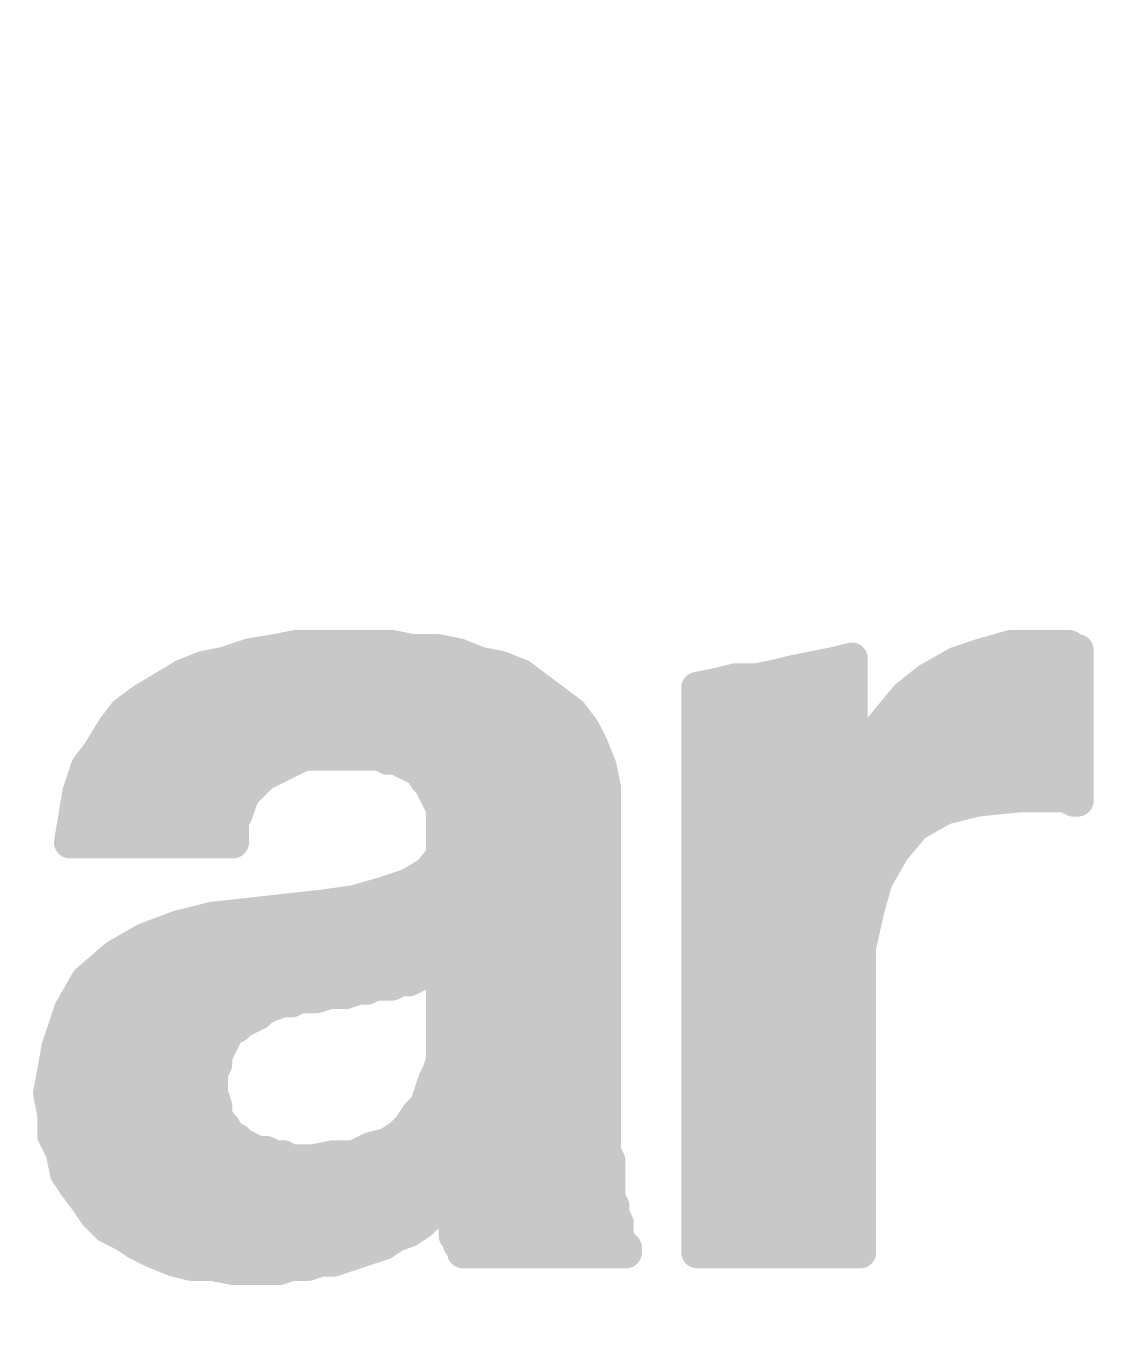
# Model space of a CAD drawing. Extents: x -32 to 75, y -41 to 41.
# Drawn here: x 27.144 to 29.708, y 6.858 to 9.968 of the extents above; entities that cross this region are included whole.
import ezdxf

# ---------------------------------------------------------------- set-up
doc = ezdxf.new("R2010")
doc.units = 0
for name, color, linetype in [('21', 41, 'CONTINUOUS'), ('22', 40, 'CONTINUOUS'), ('51', 53, 'CONTINUOUS')]:
    doc.layers.add(name, color=color, linetype=linetype)

msp = doc.modelspace()

# ---------------------------------------------------------------- linework, layer by layer
at = {"layer": '21'}
for points, const_width in [([(17.78, 6.9843, 1), (17.78, 31.1157, 1), (17.78, 6.9843)], 0.2032), ([(27.789, 8.5051, 1), (27.789, 8.467)], 0.0381), ([(27.7927, 8.4673, 1), (27.7853, 8.5047)], 0.0381), ([(28.0227, 8.5047, 1), (28.0153, 8.4673)], 0.0381), ([(28.019, 8.467, 1), (28.019, 8.5051)], 0.0381), ([(29.499, 8.5051, 1), (29.499, 8.467)], 0.0381), ([(29.5042, 8.4677, 1), (29.4938, 8.5043)], 0.0381), ([(29.6525, 8.4995, 1), (29.6255, 8.4725)], 0.0381), ([(29.639, 8.467, 1), (29.639, 8.5051)], 0.0381), ([(27.6556, 8.4772, 1), (27.6556, 8.4391)], 0.0381), ([(27.6759, 8.4848, 1), (27.6821, 8.4472)], 0.0381), ([(27.685, 8.4479, 1), (27.673, 8.4841)], 0.0381), ([(27.7353, 8.4947, 1), (27.7427, 8.4573)], 0.0381), ([(27.7421, 8.4572, 1), (27.7359, 8.4948)], 0.0381), ([(28.069, 8.4951, 1), (28.069, 8.457)], 0.0381), ([(28.0653, 8.4573, 1), (28.0727, 8.4947)], 0.0381), ([(28.1327, 8.4947, 1), (28.1253, 8.4573)], 0.0381), ([(28.129, 8.457, 1), (28.129, 8.4951)], 0.0381), ([(28.1861, 8.4837, 1), (28.1719, 8.4483)], 0.0381), ([(28.1753, 8.4473, 1), (28.1827, 8.4847)], 0.0381), ([(28.1985, 8.4391, 1), (28.1985, 8.4772)], 0.0381), ([(29.138, 8.456, 1), (29.0999, 8.456)], 0.0381), ([(29.1236, 8.4375, 1), (29.1144, 8.4745)], 0.0381), ([(29.4056, 8.4772, 1), (29.4056, 8.4391)], 0.0381), ([(29.4238, 8.4843, 1), (29.4342, 8.4477)], 0.0381), ([(29.435, 8.4479, 1), (29.423, 8.4841)], 0.0381), ([(29.649, 8.4951, 1), (29.649, 8.457)], 0.0381), ([(29.6355, 8.4625, 1), (29.6625, 8.4895)], 0.0381), ([(29.6781, 8.476, 1), (29.64, 8.476)], 0.0381), ([(29.659, 8.457, 1), (29.659, 8.4951)], 0.0381), ([(29.659, 8.4391, 1), (29.659, 8.4772)], 0.0381), ([(27.5653, 8.4547, 1), (27.5727, 8.4173)], 0.0381), ([(27.5761, 8.4183, 1), (27.5619, 8.4537)], 0.0381), ([(27.613, 8.4641, 1), (27.625, 8.4279)], 0.0381), ([(27.6227, 8.4273, 1), (27.6153, 8.4647)], 0.0381), ([(28.2327, 8.4647, 1), (28.2253, 8.4273)], 0.0381), ([(28.2219, 8.4283, 1), (28.2361, 8.4637)], 0.0381), ([(28.2861, 8.4537, 1), (28.2719, 8.4183)], 0.0381), ([(28.2753, 8.4173, 1), (28.2827, 8.4547)], 0.0381), ([(28.9753, 8.4447, 1), (28.9827, 8.4073)], 0.0381), ([(28.9836, 8.4075, 1), (28.9744, 8.4445)], 0.0381), ([(29.0744, 8.4645, 1), (29.0836, 8.4275)], 0.0381), ([(29.0827, 8.4273, 1), (29.0753, 8.4647)], 0.0381), ([(29.363, 8.4641, 1), (29.375, 8.4279)], 0.0381), ([(29.3785, 8.4295, 1), (29.3595, 8.4625)], 0.0381), ([(27.5119, 8.4337, 1), (27.5261, 8.3983)], 0.0381), ([(27.5288, 8.3997, 1), (27.5092, 8.4323)], 0.0381), ([(28.3404, 8.4312, 1), (28.3176, 8.4008)], 0.0381), ([(28.3219, 8.3983, 1), (28.3361, 8.4337)], 0.0381), ([(28.7944, 8.4145, 1), (28.8036, 8.3775)], 0.0381), ([(28.8027, 8.3773, 1), (28.7953, 8.4147)], 0.0381), ([(28.839, 8.4251, 1), (28.839, 8.387)], 0.0381), ([(28.8436, 8.3875, 1), (28.8344, 8.4245)], 0.0381), ([(28.8853, 8.4247, 1), (28.8927, 8.3873)], 0.0381), ([(28.889, 8.387, 1), (28.889, 8.4251)], 0.0381), ([(28.9344, 8.4345, 1), (28.9436, 8.3975)], 0.0381), ([(28.9427, 8.3973, 1), (28.9353, 8.4347)], 0.0381), ([(29.2895, 8.4225, 1), (29.3085, 8.3895)], 0.0381), ([(29.3109, 8.3911, 1), (29.2871, 8.4209)], 0.0381), ([(27.4623, 8.401, 1), (27.4623, 8.3629)], 0.0381), ([(28.3743, 8.3629, 1), (28.3743, 8.401)], 0.0381), ([(28.7453, 8.4047, 1), (28.7527, 8.3673)], 0.0381), ([(28.749, 8.401, 1), (28.749, 8.3629)], 0.0381), ([(28.7681, 8.386, 1), (28.73, 8.386)], 0.0381), ([(29.119, 8.3629, 1), (29.119, 8.401)], 0.0381), ([(29.2371, 8.3809, 1), (29.2609, 8.3511)], 0.0381), ([(29.2636, 8.3538, 1), (29.2344, 8.3782)], 0.0381), ([(29.269, 8.401, 1), (29.269, 8.3629)], 0.0381), ([(29.659, 8.3629, 1), (29.659, 8.401)], 0.0381), ([(27.4092, 8.3723, 1), (27.4288, 8.3397)], 0.0381), ([(27.4304, 8.3408, 1), (27.4076, 8.3712)], 0.0381), ([(27.3639, 8.3248, 1), (27.3639, 8.2867)], 0.0381), ([(27.3676, 8.3412, 1), (27.3904, 8.3108)], 0.0381), ([(27.3942, 8.3146, 1), (27.3638, 8.3374)], 0.0381), ([(28.4642, 8.3374, 1), (28.4338, 8.3146)], 0.0381), ([(28.4376, 8.3108, 1), (28.4604, 8.3412)], 0.0381), ([(28.4642, 8.2867, 1), (28.4642, 8.3248)], 0.0381), ([(28.749, 8.3248, 1), (28.749, 8.2867)], 0.0381), ([(29.119, 8.2867, 1), (29.119, 8.3248)], 0.0381), ([(29.1988, 8.3248, 1), (29.1988, 8.2867)], 0.0381), ([(29.1844, 8.3182, 1), (29.2136, 8.2938)], 0.0381), ([(29.2139, 8.2941, 1), (29.1841, 8.3179)], 0.0381), ([(29.659, 8.2867, 1), (29.659, 8.3248)], 0.0381), ([(27.3338, 8.2974, 1), (27.3642, 8.2746)], 0.0381), ([(27.3653, 8.2762, 1), (27.3327, 8.2958)], 0.0381), ([(28.496, 8.2945, 1), (28.462, 8.2775)], 0.0381), ([(28.4638, 8.2746, 1), (28.4942, 8.2974)], 0.0381), ([(27.3342, 8.2246, 1), (27.3038, 8.2474)], 0.0381), ([(28.5167, 8.2531, 1), (28.4813, 8.2389)], 0.0381), ([(29.1441, 8.2679, 1), (29.1739, 8.2441)], 0.0381), ([(29.1755, 8.2465, 1), (29.1425, 8.2655)], 0.0381), ([(27.3142, 8.2486, 1), (27.3142, 8.2105)], 0.0381), ([(27.3027, 8.2458, 1), (27.3353, 8.2262)], 0.0381), ([(27.809, 8.2451, 1), (27.809, 8.207)], 0.0381), ([(27.8175, 8.209, 1), (27.8005, 8.243)], 0.0381), ([(27.9975, 8.243, 1), (27.9805, 8.209)], 0.0381), ([(27.989, 8.207, 1), (27.989, 8.2451)], 0.0381), ([(28.009, 8.2351, 1), (28.009, 8.197)], 0.0381), ([(28.0005, 8.199, 1), (28.0175, 8.233)], 0.0381), ([(28.0375, 8.233, 1), (28.0205, 8.199)], 0.0381), ([(28.029, 8.197, 1), (28.029, 8.2351)], 0.0381), ([(28.482, 8.2375, 1), (28.516, 8.2545)], 0.0381), ([(28.5056, 8.2105, 1), (28.5056, 8.2486)], 0.0381), ([(28.749, 8.2486, 1), (28.749, 8.2105)], 0.0381), ([(29.119, 8.2105, 1), (29.119, 8.2486)], 0.0381), ([(29.1439, 8.2486, 1), (29.1439, 8.2105)], 0.0381), ([(29.659, 8.2105, 1), (29.659, 8.2486)], 0.0381), ([(27.2738, 8.2074, 1), (27.3042, 8.1846)], 0.0381), ([(27.3071, 8.19, 1), (27.2709, 8.202)], 0.0381), ([(27.7005, 8.193, 1), (27.7175, 8.159)], 0.0381), ([(27.7225, 8.1625, 1), (27.6955, 8.1895)], 0.0381), ([(28.106, 8.1945, 1), (28.072, 8.1775)], 0.0381), ([(28.0805, 8.169, 1), (28.0975, 8.203)], 0.0381), ([(28.5377, 8.1997, 1), (28.5003, 8.1923)], 0.0381), ([(28.5013, 8.1889, 1), (28.5367, 8.2031)], 0.0381), ([(29.1025, 8.1955, 1), (29.1355, 8.1765)], 0.0381), ([(27.2748, 8.1724, 1), (27.2748, 8.1343)], 0.0381), ([(27.6864, 8.1343, 1), (27.6864, 8.1724)], 0.0381), ([(28.1125, 8.1795, 1), (28.0855, 8.1525)], 0.0381), ([(28.082, 8.1575, 1), (28.116, 8.1745)], 0.0381), ([(28.126, 8.1645, 1), (28.092, 8.1475)], 0.0381), ([(28.1103, 8.1724, 1), (28.1103, 8.1343)], 0.0381), ([(28.0955, 8.1425, 1), (28.1225, 8.1695)], 0.0381), ([(28.548, 8.146, 1), (28.5099, 8.146)], 0.0381), ([(28.5275, 8.1343, 1), (28.5275, 8.1724)], 0.0381), ([(28.749, 8.1724, 1), (28.749, 8.1343)], 0.0381), ([(29.0999, 8.186, 1), (29.138, 8.186)], 0.0381), ([(29.659, 8.1343, 1), (29.659, 8.1724)], 0.0381), ([(27.2509, 8.142, 1), (27.2871, 8.13)], 0.0381), ([(27.2878, 8.1329, 1), (27.2502, 8.1391)], 0.0381), ([(27.6771, 8.11, 1), (27.6409, 8.122)], 0.0381), ([(27.6555, 8.1495, 1), (27.6825, 8.1225)], 0.0381), ([(27.686, 8.1275, 1), (27.652, 8.1445)], 0.0381), ([(28.5103, 8.1423, 1), (28.5477, 8.1497)], 0.0381), ([(29.4171, 8.135, 1), (29.4209, 8.097)], 0.0381), ([(29.4236, 8.0975, 1), (29.4144, 8.1345)], 0.0381), ([(29.519, 8.1451, 1), (29.519, 8.107)], 0.0381), ([(29.5209, 8.107, 1), (29.5171, 8.145)], 0.0381), ([(29.6375, 8.143, 1), (29.6205, 8.109)], 0.0381), ([(29.629, 8.107, 1), (29.629, 8.1451)], 0.0381), ([(29.649, 8.135, 1), (29.649, 8.0969)], 0.0381), ([(29.6405, 8.099, 1), (29.6575, 8.133)], 0.0381), ([(29.659, 8.0969, 1), (29.659, 8.135)], 0.0381), ([(27.666, 8.0775, 1), (27.632, 8.0945)], 0.0381), ([(27.642, 8.1245, 1), (27.676, 8.1075)], 0.0381), ([(28.1581, 8.096, 1), (28.12, 8.096)], 0.0381), ([(28.122, 8.0875, 1), (28.156, 8.1045)], 0.0381), ([(29.3344, 8.1145, 1), (29.3436, 8.0775)], 0.0381), ([(29.3485, 8.0795, 1), (29.3295, 8.1125)], 0.0381), ([(29.64, 8.116, 1), (29.6781, 8.116)], 0.0381), ([(27.2592, 8.0963, 1), (27.2592, 8.0582)], 0.0381), ([(27.622, 8.0745, 1), (27.656, 8.0575)], 0.0381), ([(27.6581, 8.066, 1), (27.62, 8.066)], 0.0381), ([(27.6309, 8.092, 1), (27.6671, 8.08)], 0.0381), ([(27.6446, 8.0582, 1), (27.6446, 8.0963)], 0.0381), ([(28.139, 8.0963, 1), (28.139, 8.0582)], 0.0381), ([(28.529, 8.0582, 1), (28.529, 8.0963)], 0.0381), ([(28.749, 8.0963, 1), (28.749, 8.0582)], 0.0381), ([(29.2595, 8.0725, 1), (29.2785, 8.0395)], 0.0381), ([(29.2836, 8.0438, 1), (29.2544, 8.0682)], 0.0381), ([(29.3061, 8.0582, 1), (29.3061, 8.0963)], 0.0381), ([(27.249, 8.0351, 1), (27.249, 7.997)], 0.0381), ([(27.2302, 8.0191, 1), (27.2678, 8.0129)], 0.0381), ([(27.62, 8.016, 1), (27.6581, 8.016)], 0.0381), ([(27.639, 7.997, 1), (27.639, 8.0351)], 0.0381), ([(28.139, 8.0201, 1), (28.139, 7.982)], 0.0381), ([(28.529, 7.982, 1), (28.529, 8.0201)], 0.0381), ([(28.749, 8.0201, 1), (28.749, 7.982)], 0.0381), ([(29.2044, 8.0082, 1), (29.2336, 7.9838)], 0.0381), ([(29.2355, 7.9865, 1), (29.2025, 8.0055)], 0.0381), ([(29.2232, 7.982, 1), (29.2232, 8.0201)], 0.0381), ([(28.12, 7.986, 1), (28.1581, 7.986)], 0.0381), ([(28.1542, 7.9746, 1), (28.1238, 7.9974)], 0.0381), ([(28.0737, 7.9439, 1), (28.0737, 7.9058)], 0.0381), ([(28.0938, 7.9574, 1), (28.1242, 7.9346)], 0.0381), ([(28.1188, 7.9297, 1), (28.0992, 7.9623)], 0.0381), ([(28.529, 7.9058, 1), (28.529, 7.9439)], 0.0381), ([(28.749, 7.9439, 1), (28.749, 7.9058)], 0.0381), ([(29.1973, 7.9208, 1), (29.1607, 7.9312)], 0.0381), ([(29.1787, 7.9058, 1), (29.1787, 7.9439)], 0.0381), ([(27.993, 7.9141, 1), (28.005, 7.8779)], 0.0381), ([(28.0042, 7.8777, 1), (27.9938, 7.9143)], 0.0381), ([(28.0492, 7.9323, 1), (28.0688, 7.8997)], 0.0381), ([(28.065, 7.8979, 1), (28.053, 7.9341)], 0.0381), ([(29.1625, 7.9355, 1), (29.1955, 7.9165)], 0.0381), ([(27.8563, 7.8849, 1), (27.8617, 7.8471)], 0.0381), ([(27.8611, 7.8471, 1), (27.8569, 7.8849)], 0.0381), ([(27.9475, 7.8806, 1), (27.9105, 7.8714)], 0.0381), ([(27.9475, 7.8806, 1), (27.9105, 7.8714)], 0.0381), ([(27.9238, 7.8943, 1), (27.9342, 7.8577)], 0.0381), ([(27.9317, 7.8571, 1), (27.9263, 7.8949)], 0.0381), ([(27.5869, 7.8549, 1), (27.5911, 7.8171)], 0.0381), ([(27.5936, 7.8175, 1), (27.5844, 7.8545)], 0.0381), ([(27.6968, 7.8528, 1), (27.6612, 7.8392)], 0.0381), ([(27.6968, 7.8528, 1), (27.6612, 7.8392)], 0.0381), ([(27.6769, 7.8649, 1), (27.6811, 7.8271)], 0.0381), ([(27.6811, 7.8271, 1), (27.6769, 7.8649)], 0.0381), ([(27.7024, 7.8677, 1), (27.7024, 7.8296)], 0.0381), ([(27.9359, 7.8677, 1), (27.9359, 7.8296)], 0.0381), ([(27.9359, 7.8296, 1), (27.9359, 7.8677)], 0.0381), ([(28.529, 7.8296, 1), (28.529, 7.8677)], 0.0381), ([(28.749, 7.8677, 1), (28.749, 7.8296)], 0.0381), ([(29.1407, 7.8612, 1), (29.1773, 7.8508)], 0.0381), ([(29.1776, 7.8519, 1), (29.1404, 7.8601)], 0.0381), ([(29.1574, 7.8296, 1), (29.1574, 7.8677)], 0.0381), ([(27.5044, 7.8345, 1), (27.5136, 7.7975)], 0.0381), ([(27.5157, 7.7982, 1), (27.5023, 7.8338)], 0.0381), ([(27.4052, 7.7915, 1), (27.4052, 7.7534)], 0.0381), ([(27.4223, 7.8038, 1), (27.4357, 7.7682)], 0.0381), ([(27.4385, 7.7695, 1), (27.4195, 7.8025)], 0.0381), ([(27.707, 7.7915, 1), (27.707, 7.7534)], 0.0381), ([(27.707, 7.7534, 1), (27.707, 7.7915)], 0.0381), ([(27.9549, 7.7915, 1), (27.9549, 7.7534)], 0.0381), ([(27.9549, 7.7534, 1), (27.9549, 7.7915)], 0.0381), ([(28.529, 7.7534, 1), (28.529, 7.7915)], 0.0381), ([(28.749, 7.7915, 1), (28.749, 7.7534)], 0.0381), ([(29.1404, 7.7534, 1), (29.1404, 7.7915)], 0.0381), ([(27.3495, 7.7625, 1), (27.3685, 7.7295)], 0.0381), ([(27.3714, 7.7315, 1), (27.3466, 7.7605)], 0.0381), ([(29.1204, 7.7701, 1), (29.1576, 7.7619)], 0.0381), ([(29.1581, 7.766, 1), (29.12, 7.766)], 0.0381), ([(28.1581, 7.726, 1), (28.12, 7.726)], 0.0381), ([(28.1525, 7.7125, 1), (28.1255, 7.7395)], 0.0381), ([(27.2766, 7.7005, 1), (27.3014, 7.6715)], 0.0381), ([(27.3055, 7.6765, 1), (27.2725, 7.6955)], 0.0381), ([(27.3009, 7.7153, 1), (27.3009, 7.6772)], 0.0381), ([(27.7361, 7.7153, 1), (27.7361, 7.6772)], 0.0381), ([(27.7361, 7.6772, 1), (27.7361, 7.7153)], 0.0381), ([(27.974, 7.7153, 1), (27.974, 7.6772)], 0.0381), ([(27.979, 7.6951, 1), (27.979, 7.657)], 0.0381), ([(27.9875, 7.659, 1), (27.9705, 7.693)], 0.0381), ([(27.974, 7.6772, 1), (27.974, 7.7153)], 0.0381), ([(28.019, 7.657, 1), (28.019, 7.6951)], 0.0381), ([(28.039, 7.705, 1), (28.039, 7.6669)], 0.0381), ([(28.0475, 7.669, 1), (28.0305, 7.703)], 0.0381), ([(28.0505, 7.703, 1), (28.0675, 7.669)], 0.0381), ([(28.059, 7.6669, 1), (28.059, 7.705)], 0.0381), ([(28.0794, 7.6772, 1), (28.0794, 7.7153)], 0.0381), ([(28.099, 7.7251, 1), (28.099, 7.687)], 0.0381), ([(28.1075, 7.689, 1), (28.0905, 7.723)], 0.0381), ([(28.1055, 7.7195, 1), (28.1325, 7.6925)], 0.0381), ([(28.119, 7.687, 1), (28.119, 7.7251)], 0.0381), ([(28.139, 7.7153, 1), (28.139, 7.6772)], 0.0381), ([(28.529, 7.6772, 1), (28.529, 7.7153)], 0.0381), ([(28.749, 7.7153, 1), (28.749, 7.6772)], 0.0381), ([(29.139, 7.6772, 1), (29.139, 7.7153)], 0.0381), ([(27.799, 7.6651, 1), (27.799, 7.627)], 0.0381), ([(27.8075, 7.629, 1), (27.7905, 7.663)], 0.0381), ([(27.833, 7.6641, 1), (27.845, 7.6279)], 0.0381), ([(27.839, 7.627, 1), (27.839, 7.6651)], 0.0381), ([(27.869, 7.6751, 1), (27.869, 7.637)], 0.0381), ([(27.875, 7.6379, 1), (27.863, 7.6741)], 0.0381), ([(27.903, 7.6741, 1), (27.915, 7.6379)], 0.0381), ([(27.909, 7.637, 1), (27.909, 7.6751)], 0.0381), ([(27.939, 7.6851, 1), (27.939, 7.647)], 0.0381), ([(27.945, 7.6479, 1), (27.933, 7.6841)], 0.0381), ([(27.9505, 7.683, 1), (27.9675, 7.649)], 0.0381), ([(27.959, 7.647, 1), (27.959, 7.6851)], 0.0381), ([(27.9605, 7.6714, 1), (27.9975, 7.6806)], 0.0381), ([(27.9605, 7.6714, 1), (27.9975, 7.6806)], 0.0381), ([(28.0105, 7.693, 1), (28.0275, 7.659)], 0.0381), ([(27.2671, 7.61, 1), (27.2309, 7.622)], 0.0381), ([(27.2513, 7.6391, 1), (27.2513, 7.601)], 0.0381), ([(27.7005, 7.633, 1), (27.7175, 7.599)], 0.0381), ([(27.7225, 7.6025, 1), (27.6955, 7.6295)], 0.0381), ([(27.723, 7.6441, 1), (27.735, 7.6079)], 0.0381), ([(27.717, 7.601, 1), (27.717, 7.6391)], 0.0381), ([(27.7375, 7.609, 1), (27.7205, 7.643)], 0.0381), ([(27.759, 7.6551, 1), (27.759, 7.617)], 0.0381), ([(27.7412, 7.6292, 1), (27.7768, 7.6428)], 0.0381), ([(27.7412, 7.6292, 1), (27.7768, 7.6428)], 0.0381), ([(27.765, 7.6179, 1), (27.753, 7.6541)], 0.0381), ([(27.7705, 7.653, 1), (27.7875, 7.619)], 0.0381), ([(27.779, 7.617, 1), (27.779, 7.6551)], 0.0381), ([(28.139, 7.6391, 1), (28.139, 7.601)], 0.0381), ([(28.529, 7.601, 1), (28.529, 7.6391)], 0.0381), ([(28.749, 7.6391, 1), (28.749, 7.601)], 0.0381), ([(29.139, 7.601, 1), (29.139, 7.6391)], 0.0381), ([(27.2325, 7.6255, 1), (27.2655, 7.6065)], 0.0381), ([(27.6505, 7.603, 1), (27.6675, 7.569)], 0.0381), ([(27.6725, 7.5725, 1), (27.6455, 7.5995)], 0.0381), ([(27.6855, 7.6195, 1), (27.7125, 7.5925)], 0.0381), ([(27.7075, 7.589, 1), (27.6905, 7.623)], 0.0381), ([(27.6205, 7.583, 1), (27.6375, 7.549)], 0.0381), ([(27.646, 7.5575, 1), (27.612, 7.5745)], 0.0381), ([(27.6355, 7.5895, 1), (27.6625, 7.5625)], 0.0381), ([(27.6575, 7.559, 1), (27.6405, 7.593)], 0.0381), ([(27.2377, 7.5226, 1), (27.2003, 7.5294)], 0.0381), ([(27.2249, 7.5629, 1), (27.2249, 7.5248)], 0.0381), ([(27.6179, 7.5248, 1), (27.6179, 7.5629)], 0.0381), ([(28.139, 7.5629, 1), (28.139, 7.5248)], 0.0381), ([(28.529, 7.5248, 1), (28.529, 7.5629)], 0.0381), ([(28.749, 7.5629, 1), (28.749, 7.5248)], 0.0381), ([(29.139, 7.5248, 1), (29.139, 7.5629)], 0.0381), ([(27.2009, 7.532, 1), (27.2371, 7.52)], 0.0381), ([(27.6181, 7.506, 1), (27.58, 7.506)], 0.0381), ([(27.582, 7.5145, 1), (27.616, 7.4975)], 0.0381), ([(28.1571, 7.49, 1), (28.1209, 7.502)], 0.0381), ([(27.2084, 7.4867, 1), (27.2084, 7.4486)], 0.0381), ([(27.6081, 7.466, 1), (27.57, 7.466)], 0.0381), ([(27.58, 7.486, 1), (27.6181, 7.486)], 0.0381), ([(27.616, 7.4775, 1), (27.582, 7.4945)], 0.0381), ([(27.5898, 7.4486, 1), (27.5898, 7.4867)], 0.0381), ([(28.1295, 7.4867, 1), (28.1295, 7.4486)], 0.0381), ([(28.146, 7.4575, 1), (28.112, 7.4745)], 0.0381), ([(28.12, 7.496, 1), (28.1581, 7.496)], 0.0381), ([(28.529, 7.4486, 1), (28.529, 7.4867)], 0.0381), ([(28.749, 7.4867, 1), (28.749, 7.4486)], 0.0381), ([(29.139, 7.4486, 1), (29.139, 7.4867)], 0.0381), ([(27.572, 7.4745, 1), (27.606, 7.4575)], 0.0381), ([(28.102, 7.4545, 1), (28.136, 7.4375)], 0.0381), ([(28.1371, 7.44, 1), (28.1009, 7.452)], 0.0381), ([(28.1109, 7.472, 1), (28.1471, 7.46)], 0.0381), ([(27.2177, 7.4197, 1), (27.1803, 7.4123)], 0.0381), ([(27.1803, 7.4194, 1), (27.2177, 7.4126)], 0.0381), ([(27.6071, 7.422, 1), (27.5709, 7.41)], 0.0381), ([(27.57, 7.416, 1), (27.6081, 7.416)], 0.0381), ([(27.2039, 7.4104, 1), (27.2039, 7.3723)], 0.0381), ([(27.228, 7.366, 1), (27.1899, 7.366)], 0.0381), ([(27.6181, 7.386, 1), (27.58, 7.386)], 0.0381), ([(27.616, 7.3745, 1), (27.582, 7.3575)], 0.0381), ([(27.5809, 7.38, 1), (27.6171, 7.392)], 0.0381), ([(27.5972, 7.3723, 1), (27.5972, 7.4104)], 0.0381), ([(28.0949, 7.3554, 1), (28.0631, 7.3766)], 0.0381), ([(28.0809, 7.392, 1), (28.1171, 7.38)], 0.0381), ([(28.1008, 7.4104, 1), (28.1008, 7.3723)], 0.0381), ([(28.1125, 7.3725, 1), (28.0855, 7.3995)], 0.0381), ([(28.529, 7.3723, 1), (28.529, 7.4104)], 0.0381), ([(28.749, 7.4104, 1), (28.749, 7.3723)], 0.0381), ([(29.139, 7.3723, 1), (29.139, 7.4104)], 0.0381), ([(27.1903, 7.3623, 1), (27.2277, 7.3697)], 0.0381), ([(27.58, 7.366, 1), (27.6181, 7.366)], 0.0381), ([(27.6225, 7.3595, 1), (27.5955, 7.3325)], 0.0381), ([(27.592, 7.3375, 1), (27.626, 7.3545)], 0.0381), ([(27.636, 7.3445, 1), (27.602, 7.3275)], 0.0381), ([(28.0725, 7.3225, 1), (28.0455, 7.3495)], 0.0381), ([(28.0655, 7.3795, 1), (28.0925, 7.3525)], 0.0381), ([(27.226, 7.3245, 1), (27.192, 7.3075)], 0.0381), ([(27.2094, 7.3342, 1), (27.2094, 7.2961)], 0.0381), ([(27.6055, 7.3225, 1), (27.6325, 7.3495)], 0.0381), ([(27.6375, 7.333, 1), (27.6205, 7.299)], 0.0381), ([(27.612, 7.3075, 1), (27.646, 7.3245)], 0.0381), ([(27.6625, 7.3195, 1), (27.6355, 7.2925)], 0.0381), ([(27.6306, 7.2961, 1), (27.6306, 7.3342)], 0.0381), ([(27.6405, 7.289, 1), (27.6575, 7.323)], 0.0381), ([(28.0378, 7.3342, 1), (28.0378, 7.2961)], 0.0381), ([(28.0255, 7.3295, 1), (28.0525, 7.3025)], 0.0381), ([(28.0496, 7.3001, 1), (28.0284, 7.3319)], 0.0381), ([(28.0431, 7.3466, 1), (28.0749, 7.3254)], 0.0381), ([(28.529, 7.2961, 1), (28.529, 7.3342)], 0.0381), ([(28.749, 7.3342, 1), (28.749, 7.2961)], 0.0381), ([(29.139, 7.2961, 1), (29.139, 7.3342)], 0.0381), ([(27.1899, 7.316, 1), (27.228, 7.316)], 0.0381), ([(27.2477, 7.2797, 1), (27.2103, 7.2723)], 0.0381), ([(27.6675, 7.313, 1), (27.6505, 7.279)], 0.0381), ([(27.6455, 7.2825, 1), (27.6725, 7.3095)], 0.0381), ([(27.699, 7.2951, 1), (27.699, 7.257)], 0.0381), ([(27.6905, 7.259, 1), (27.7075, 7.293)], 0.0381), ([(27.7275, 7.293, 1), (27.7105, 7.259)], 0.0381), ([(27.719, 7.257, 1), (27.719, 7.2951)], 0.0381), ([(27.9644, 7.3045, 1), (27.9736, 7.2675)], 0.0381), ([(27.9775, 7.269, 1), (27.9605, 7.303)], 0.0381), ([(27.9984, 7.3119, 1), (28.0196, 7.2801)], 0.0381), ([(28.0136, 7.2775, 1), (28.0044, 7.3145)], 0.0381), ([(28.546, 7.2845, 1), (28.512, 7.2675)], 0.0381), ([(27.212, 7.2675, 1), (27.246, 7.2845)], 0.0381), ([(27.739, 7.2851, 1), (27.739, 7.247)], 0.0381), ([(27.7305, 7.249, 1), (27.7475, 7.283)], 0.0381), ([(27.7675, 7.283, 1), (27.7505, 7.249)], 0.0381), ([(27.759, 7.247, 1), (27.759, 7.2851)], 0.0381), ([(27.779, 7.2751, 1), (27.779, 7.237)], 0.0381), ([(27.7705, 7.239, 1), (27.7875, 7.273)], 0.0381), ([(27.8253, 7.2747, 1), (27.8327, 7.2373)], 0.0381), ([(27.829, 7.237, 1), (27.829, 7.2751)], 0.0381), ([(27.879, 7.2851, 1), (27.879, 7.247)], 0.0381), ([(27.8827, 7.2473, 1), (27.8753, 7.2847)], 0.0381), ([(27.9205, 7.283, 1), (27.9375, 7.249)], 0.0381), ([(27.929, 7.247, 1), (27.929, 7.2851)], 0.0381), ([(28.5099, 7.276, 1), (28.548, 7.276)], 0.0381), ([(28.5581, 7.256, 1), (28.52, 7.256)], 0.0381), ([(28.522, 7.2475, 1), (28.556, 7.2645)], 0.0381), ([(27.2364, 7.2581, 1), (27.2364, 7.22)], 0.0381), ([(27.2549, 7.2366, 1), (27.2231, 7.2154)], 0.0381), ([(27.2203, 7.2223, 1), (27.2577, 7.2297)], 0.0381), ([(28.539, 7.22, 1), (28.539, 7.2581)], 0.0381), ([(28.749, 7.2581, 1), (28.749, 7.22)], 0.0381), ([(29.139, 7.22, 1), (29.139, 7.2581)], 0.0381), ([(27.2742, 7.2074, 1), (27.2438, 7.1846)], 0.0381), ([(27.2431, 7.1854, 1), (27.2749, 7.2066)], 0.0381), ([(27.2839, 7.1819, 1), (27.2839, 7.1438)], 0.0381), ([(27.3049, 7.1666, 1), (27.2731, 7.1454)], 0.0381), ([(27.2738, 7.1446, 1), (27.3042, 7.1674)], 0.0381), ([(28.159, 7.1819, 1), (28.159, 7.1438)], 0.0381), ([(28.1781, 7.176, 1), (28.14, 7.176)], 0.0381), ([(28.1749, 7.1654, 1), (28.1431, 7.1866)], 0.0381), ([(28.1502, 7.1438, 1), (28.1502, 7.1819)], 0.0381), ([(28.556, 7.1745, 1), (28.522, 7.1575)], 0.0381), ([(28.5406, 7.1438, 1), (28.5406, 7.1819)], 0.0381), ([(28.749, 7.1819, 1), (28.749, 7.1438)], 0.0381), ([(29.139, 7.1438, 1), (29.139, 7.1819)], 0.0381), ([(27.3225, 7.1395, 1), (27.2955, 7.1125)], 0.0381), ([(27.2931, 7.1154, 1), (27.3249, 7.1366)], 0.0381), ([(28.0984, 7.1419, 1), (28.1196, 7.1101)], 0.0381), ([(28.1225, 7.1125, 1), (28.0955, 7.1395)], 0.0381), ([(28.1231, 7.1566, 1), (28.1549, 7.1354)], 0.0381), ([(28.1496, 7.1301, 1), (28.1284, 7.1619)], 0.0381), ([(28.1725, 7.1295, 1), (28.1455, 7.1025)], 0.0381), ([(28.52, 7.166, 1), (28.5581, 7.166)], 0.0381), ([(28.566, 7.1345, 1), (28.532, 7.1175)], 0.0381), ([(28.5681, 7.146, 1), (28.53, 7.146)], 0.0381), ([(28.532, 7.1375, 1), (28.566, 7.1545)], 0.0381), ([(27.3475, 7.113, 1), (27.3305, 7.079)], 0.0381), ([(27.3255, 7.0825, 1), (27.3525, 7.1095)], 0.0381), ([(27.3578, 7.1057, 1), (27.3578, 7.0676)], 0.0381), ([(28.065, 7.0679, 1), (28.053, 7.1041)], 0.0381), ([(28.0599, 7.0676, 1), (28.0599, 7.1057)], 0.0381), ([(28.0755, 7.1195, 1), (28.1025, 7.0925)], 0.0381), ([(28.0996, 7.0901, 1), (28.0784, 7.1219)], 0.0381), ([(28.14, 7.116, 1), (28.1781, 7.116)], 0.0381), ([(28.1881, 7.106, 1), (28.15, 7.106)], 0.0381), ([(28.169, 7.1057, 1), (28.169, 7.0676)], 0.0381), ([(28.1555, 7.0925, 1), (28.1825, 7.1195)], 0.0381), ([(28.53, 7.126, 1), (28.5681, 7.126)], 0.0381), ([(28.5781, 7.106, 1), (28.54, 7.106)], 0.0381), ([(28.542, 7.0975, 1), (28.576, 7.1145)], 0.0381), ([(28.559, 7.0676, 1), (28.559, 7.1057)], 0.0381), ([(28.749, 7.1057, 1), (28.749, 7.0676)], 0.0381), ([(29.139, 7.0676, 1), (29.139, 7.1057)], 0.0381), ([(27.3896, 7.0919, 1), (27.3684, 7.0601)], 0.0381), ([(27.3705, 7.059, 1), (27.3875, 7.093)], 0.0381), ([(27.4175, 7.073, 1), (27.4005, 7.039)], 0.0381), ([(28.005, 7.0379, 1), (27.993, 7.0741)], 0.0381), ([(28.023, 7.0941, 1), (28.035, 7.0579)], 0.0381), ([(28.0396, 7.0601, 1), (28.0184, 7.0919)], 0.0381), ([(28.0484, 7.1019, 1), (28.0696, 7.0701)], 0.0381), ([(28.1825, 7.0895, 1), (28.1555, 7.0625)], 0.0381), ([(28.15, 7.076, 1), (28.1881, 7.076)], 0.0381), ([(28.1925, 7.0695, 1), (28.1655, 7.0425)], 0.0381), ([(28.1981, 7.066, 1), (28.16, 7.066)], 0.0381), ([(28.1655, 7.0525, 1), (28.1925, 7.0795)], 0.0381), ([(28.576, 7.0845, 1), (28.542, 7.0675)], 0.0381), ([(28.54, 7.076, 1), (28.5781, 7.076)], 0.0381), ([(28.5825, 7.0695, 1), (28.5555, 7.0425)], 0.0381), ([(27.3984, 7.0401, 1), (27.4196, 7.0719)], 0.0381), ([(27.4561, 7.0537, 1), (27.4419, 7.0183)], 0.0381), ([(27.4405, 7.019, 1), (27.4575, 7.053)], 0.0381), ([(27.9884, 7.0719, 1), (28.0096, 7.0401)], 0.0381), ([(28.16, 7.056, 1), (28.1981, 7.056)], 0.0381), ([(28.189, 7.0551, 1), (28.189, 7.017)], 0.0381), ([(28.2081, 7.046, 1), (28.17, 7.046)], 0.0381), ([(28.1755, 7.0325, 1), (28.2025, 7.0595)], 0.0381), ([(28.552, 7.0475, 1), (28.586, 7.0645)], 0.0381), ([(28.5981, 7.046, 1), (28.56, 7.046)], 0.0381), ([(28.5655, 7.0325, 1), (28.5925, 7.0595)], 0.0381), ([(28.579, 7.017, 1), (28.579, 7.0551)], 0.0381), ([(28.749, 7.0551, 1), (28.749, 7.017)], 0.0381), ([(29.139, 7.017, 1), (29.139, 7.0551)], 0.0381), ([(27.5036, 7.0345, 1), (27.4944, 6.9975)], 0.0381), ([(27.4919, 6.9983, 1), (27.5061, 7.0337)], 0.0381), ([(27.5214, 7.0295, 1), (27.5214, 6.9914)], 0.0381), ([(27.539, 7.0251, 1), (27.539, 6.987)], 0.0381), ([(27.5344, 6.9875, 1), (27.5436, 7.0245)], 0.0381), ([(27.5927, 7.0247, 1), (27.5853, 6.9873)], 0.0381), ([(27.589, 6.987, 1), (27.589, 7.0251)], 0.0381), ([(27.639, 7.0151, 1), (27.639, 6.977)], 0.0381), ([(27.6353, 6.9773, 1), (27.6427, 7.0147)], 0.0381), ([(27.743, 7.0141, 1), (27.755, 6.9779)], 0.0381), ([(27.749, 6.977, 1), (27.749, 7.0151)], 0.0381), ([(27.779, 7.0251, 1), (27.779, 6.987)], 0.0381), ([(27.785, 6.9879, 1), (27.773, 7.0241)], 0.0381), ([(27.813, 7.0241, 1), (27.825, 6.9879)], 0.0381), ([(27.819, 6.987, 1), (27.819, 7.0251)], 0.0381), ([(27.849, 7.0351, 1), (27.849, 6.997)], 0.0381), ([(27.8322, 6.9914, 1), (27.8322, 7.0295)], 0.0381), ([(27.855, 6.9979, 1), (27.843, 7.0341)], 0.0381), ([(27.873, 7.0341, 1), (27.885, 6.9979)], 0.0381), ([(27.879, 6.997, 1), (27.879, 7.0351)], 0.0381), ([(28.17, 7.036, 1), (28.2081, 7.036)], 0.0381), ([(28.56, 7.036, 1), (28.5981, 7.036)], 0.0381), ([(28.73, 7.036, 1), (28.7681, 7.036)], 0.0381), ([(29.12, 7.036, 1), (29.1581, 7.036)], 0.0381)]:
    msp.add_lwpolyline(points, format="xyb", dxfattribs=dict(at, const_width=const_width))
at = {"layer": '21', "const_width": 0.0762}
for points in [[(27.739, 8.476), (27.789, 8.486)], [(27.789, 8.486), (28.019, 8.486)], [(28.019, 8.486), (28.069, 8.476)], [(29.429, 8.466), (29.499, 8.486)], [(29.499, 8.486), (29.639, 8.486)], [(29.639, 8.486), (29.649, 8.476)], [(27.619, 8.446), (27.679, 8.466)], [(27.6556, 8.4582), (28.1985, 8.4582)], [(27.679, 8.466), (27.739, 8.476)], [(28.069, 8.476), (28.129, 8.476)], [(28.129, 8.476), (28.179, 8.466)], [(28.179, 8.466), (28.229, 8.446)], [(29.079, 8.446), (29.119, 8.456)], [(29.119, 8.456), (29.119, 8.186)], [(29.369, 8.446), (29.429, 8.466)], [(29.4056, 8.4582), (29.659, 8.4582)], [(29.649, 8.476), (29.659, 8.476)], [(29.659, 8.476), (29.659, 8.116)], [(27.519, 8.416), (27.569, 8.436)], [(27.569, 8.436), (27.619, 8.446)], [(28.229, 8.446), (28.279, 8.436)], [(28.279, 8.436), (28.329, 8.416)], [(28.939, 8.416), (28.979, 8.426)], [(28.979, 8.426), (29.079, 8.446)], [(29.299, 8.406), (29.369, 8.446)], [(27.419, 8.356), (27.519, 8.416)], [(28.329, 8.416), (28.449, 8.326)], [(28.749, 8.386), (28.799, 8.396)], [(28.799, 8.396), (28.839, 8.406)], [(28.839, 8.406), (28.889, 8.406)], [(28.889, 8.406), (28.939, 8.416)], [(29.249, 8.366), (29.299, 8.406)], [(27.4623, 8.382), (28.3743, 8.382)], [(28.749, 7.036), (28.749, 8.386)], [(28.749, 8.382), (29.119, 8.382)], [(29.199, 8.306), (29.249, 8.366)], [(29.269, 8.382), (29.659, 8.382)], [(27.379, 8.326), (27.419, 8.356)], [(27.349, 8.286), (27.379, 8.326)], [(27.3639, 8.3058), (28.4642, 8.3058)], [(28.449, 8.326), (28.479, 8.286)], [(28.749, 8.3058), (29.119, 8.3058)], [(29.159, 8.256), (29.199, 8.306)], [(29.1988, 8.3058), (29.659, 8.3058)], [(27.319, 8.236), (27.349, 8.286)], [(28.479, 8.286), (28.499, 8.246)], [(27.289, 8.196), (27.319, 8.236)], [(28.499, 8.246), (28.519, 8.196)], [(29.119, 8.186), (29.159, 8.256)], [(27.3142, 8.2296), (28.5056, 8.2296)], [(27.809, 8.226), (27.709, 8.176)], [(27.989, 8.226), (27.809, 8.226)], [(28.009, 8.216), (27.989, 8.226)], [(28.029, 8.216), (28.009, 8.216)], [(28.089, 8.186), (28.029, 8.216)], [(28.749, 8.2296), (29.119, 8.2296)], [(29.1439, 8.2296), (29.659, 8.2296)], [(27.269, 8.136), (27.289, 8.196)], [(27.709, 8.176), (27.669, 8.136)], [(28.099, 8.166), (28.089, 8.186)], [(28.519, 8.196), (28.529, 8.146)], [(27.2748, 8.1534), (27.6864, 8.1534)], [(28.109, 8.156), (28.099, 8.166)], [(28.139, 8.096), (28.109, 8.156)], [(28.1103, 8.1534), (28.5275, 8.1534)], [(28.529, 8.146), (28.529, 7.276)], [(28.749, 8.1534), (29.659, 8.1534)], [(27.249, 8.016), (27.269, 8.136)], [(27.659, 8.116), (27.649, 8.086)], [(27.669, 8.136), (27.659, 8.116)], [(29.419, 8.116), (29.339, 8.096)], [(29.519, 8.126), (29.419, 8.116)], [(29.629, 8.126), (29.519, 8.126)], [(29.649, 8.116), (29.629, 8.126)], [(29.659, 8.116), (29.649, 8.116)], [(27.649, 8.086), (27.639, 8.066)], [(28.139, 7.986), (28.139, 8.096)], [(29.339, 8.096), (29.269, 8.056)], [(27.2592, 8.0772), (27.6446, 8.0772)], [(27.639, 8.066), (27.639, 8.016)], [(28.139, 8.0772), (28.529, 8.0772)], [(28.749, 8.0772), (29.3061, 8.0772)], [(29.269, 8.056), (29.219, 7.996)], [(27.639, 8.016), (27.249, 8.016)], [(28.139, 8.001), (28.529, 8.001)], [(28.749, 8.001), (29.2232, 8.001)], [(29.219, 7.996), (29.179, 7.926)], [(28.109, 7.946), (28.139, 7.986)], [(28.059, 7.916), (28.109, 7.946)], [(28.0737, 7.9248), (28.529, 7.9248)], [(28.749, 7.9248), (29.1787, 7.9248)], [(29.179, 7.926), (29.159, 7.856)], [(27.929, 7.876), (27.999, 7.896)], [(27.999, 7.896), (28.059, 7.916)], [(27.679, 7.846), (27.859, 7.866)], [(27.859, 7.866), (27.929, 7.876)], [(27.929, 7.876), (27.979, 7.676)], [(27.979, 7.676), (27.929, 7.876)], [(27.509, 7.816), (27.589, 7.836)], [(27.589, 7.836), (27.679, 7.846)], [(27.759, 7.636), (27.679, 7.846)], [(27.679, 7.846), (27.759, 7.636)], [(27.7024, 7.8486), (27.9359, 7.8486)], [(27.9359, 7.8486), (28.529, 7.8486)], [(28.749, 7.8486), (29.1574, 7.8486)], [(29.159, 7.856), (29.139, 7.766)], [(27.429, 7.786), (27.509, 7.816)], [(27.359, 7.746), (27.429, 7.786)], [(27.4052, 7.7724), (27.707, 7.7724)], [(27.707, 7.7724), (27.9549, 7.7724)], [(27.9549, 7.7724), (28.529, 7.7724)], [(28.749, 7.7724), (29.1404, 7.7724)], [(27.289, 7.686), (27.359, 7.746)], [(29.139, 7.766), (29.139, 7.036)], [(28.139, 7.726), (28.119, 7.706)], [(28.139, 7.496), (28.139, 7.726)], [(27.249, 7.616), (27.289, 7.686)], [(27.3009, 7.6962), (27.7361, 7.6962)], [(27.7361, 7.6962), (27.974, 7.6962)], [(27.979, 7.676), (27.959, 7.666)], [(27.974, 7.6962), (28.0794, 7.6962)], [(28.019, 7.676), (27.979, 7.676)], [(28.039, 7.686), (28.019, 7.676)], [(28.059, 7.686), (28.039, 7.686)], [(28.099, 7.706), (28.059, 7.686)], [(28.119, 7.706), (28.099, 7.706)], [(28.139, 7.6962), (28.529, 7.6962)], [(28.749, 7.6962), (29.139, 7.6962)], [(27.799, 7.646), (27.779, 7.636)], [(27.839, 7.646), (27.799, 7.646)], [(27.869, 7.656), (27.839, 7.646)], [(27.909, 7.656), (27.869, 7.656)], [(27.939, 7.666), (27.909, 7.656)], [(27.959, 7.666), (27.939, 7.666)], [(27.219, 7.526), (27.249, 7.616)], [(27.2513, 7.62), (27.717, 7.62)], [(27.709, 7.616), (27.699, 7.606)], [(27.729, 7.626), (27.709, 7.616)], [(27.759, 7.636), (27.729, 7.626)], [(27.779, 7.636), (27.759, 7.636)], [(28.139, 7.62), (28.529, 7.62)], [(28.749, 7.62), (29.139, 7.62)], [(27.659, 7.586), (27.649, 7.576)], [(27.699, 7.606), (27.659, 7.586)], [(27.629, 7.566), (27.599, 7.506)], [(27.649, 7.576), (27.629, 7.566)], [(27.199, 7.416), (27.219, 7.526)], [(27.2249, 7.5438), (27.6179, 7.5438)], [(28.139, 7.5438), (28.529, 7.5438)], [(28.749, 7.5438), (29.139, 7.5438)], [(27.599, 7.506), (27.599, 7.486)], [(28.129, 7.466), (28.139, 7.496)], [(27.2084, 7.4676), (27.5898, 7.4676)], [(27.599, 7.486), (27.589, 7.466)], [(27.589, 7.466), (27.589, 7.416)], [(28.119, 7.446), (28.129, 7.466)], [(28.1295, 7.4676), (28.529, 7.4676)], [(28.749, 7.4676), (29.139, 7.4676)], [(28.099, 7.386), (28.119, 7.446)], [(27.209, 7.366), (27.199, 7.416)], [(27.589, 7.416), (27.599, 7.386)], [(27.2039, 7.3914), (27.5972, 7.3914)], [(27.209, 7.316), (27.209, 7.366)], [(27.599, 7.386), (27.599, 7.366)], [(27.599, 7.366), (27.609, 7.346)], [(28.059, 7.336), (28.079, 7.366)], [(28.079, 7.366), (28.099, 7.386)], [(28.1008, 7.3914), (28.529, 7.3914)], [(28.749, 7.3914), (29.139, 7.3914)], [(27.609, 7.346), (27.619, 7.336)], [(27.619, 7.336), (27.629, 7.316)], [(28.039, 7.316), (28.059, 7.336)], [(27.229, 7.276), (27.209, 7.316)], [(27.2094, 7.3152), (27.6306, 7.3152)], [(27.629, 7.316), (27.649, 7.306)], [(27.649, 7.306), (27.659, 7.296)], [(28.009, 7.296), (28.039, 7.316)], [(28.0378, 7.3152), (28.529, 7.3152)], [(28.749, 7.3152), (29.139, 7.3152)], [(27.239, 7.226), (27.229, 7.276)], [(27.659, 7.296), (27.699, 7.276)], [(27.699, 7.276), (27.719, 7.276)], [(27.719, 7.276), (27.739, 7.266)], [(27.929, 7.266), (27.969, 7.286)], [(27.969, 7.286), (28.009, 7.296)], [(28.529, 7.276), (28.539, 7.256)], [(27.739, 7.266), (27.759, 7.266)], [(27.759, 7.266), (27.779, 7.256)], [(27.779, 7.256), (27.829, 7.256)], [(27.829, 7.256), (27.879, 7.266)], [(27.879, 7.266), (27.929, 7.266)], [(28.539, 7.256), (28.539, 7.166)], [(27.2364, 7.239), (28.539, 7.239)], [(27.259, 7.196), (27.239, 7.226)], [(28.749, 7.239), (29.139, 7.239)], [(27.289, 7.156), (27.259, 7.196)], [(27.2839, 7.1628), (28.1502, 7.1628)], [(27.309, 7.126), (27.289, 7.156)], [(28.159, 7.176), (28.139, 7.146)], [(28.159, 7.116), (28.159, 7.176)], [(28.159, 7.1628), (28.5406, 7.1628)], [(28.539, 7.166), (28.549, 7.146)], [(28.749, 7.1628), (29.139, 7.1628)], [(27.339, 7.096), (27.309, 7.126)], [(28.109, 7.126), (28.089, 7.106)], [(28.139, 7.146), (28.109, 7.126)], [(28.169, 7.106), (28.159, 7.116)], [(28.549, 7.146), (28.549, 7.126)], [(28.549, 7.126), (28.559, 7.106)], [(27.379, 7.076), (27.339, 7.096)], [(27.3578, 7.0866), (28.0599, 7.0866)], [(28.059, 7.086), (28.029, 7.076)], [(28.089, 7.106), (28.059, 7.086)], [(28.169, 7.076), (28.169, 7.106)], [(28.169, 7.0866), (28.559, 7.0866)], [(28.559, 7.106), (28.559, 7.076)], [(28.749, 7.0866), (29.139, 7.0866)], [(27.409, 7.056), (27.379, 7.076)], [(27.449, 7.036), (27.409, 7.056)], [(27.999, 7.056), (27.879, 7.016)], [(28.029, 7.076), (27.999, 7.056)], [(28.179, 7.066), (28.169, 7.076)], [(28.179, 7.056), (28.179, 7.066)], [(28.189, 7.046), (28.179, 7.056)], [(28.559, 7.076), (28.569, 7.056)], [(28.569, 7.056), (28.579, 7.046)], [(27.499, 7.016), (27.449, 7.036)], [(28.189, 7.036), (28.189, 7.046)], [(28.579, 7.036), (28.189, 7.036)], [(28.579, 7.046), (28.579, 7.036)], [(29.139, 7.036), (28.749, 7.036)], [(27.539, 7.006), (27.499, 7.016)], [(27.5214, 7.0104), (27.8322, 7.0104)], [(27.589, 7.006), (27.539, 7.006)], [(27.639, 6.996), (27.589, 7.006)], [(27.749, 6.996), (27.639, 6.996)], [(27.779, 7.006), (27.749, 6.996)], [(27.819, 7.006), (27.779, 7.006)], [(27.849, 7.016), (27.819, 7.006)], [(27.879, 7.016), (27.849, 7.016)]]:
    msp.add_lwpolyline(points, dxfattribs=at)
at = {"layer": '22', "const_width": 0.2032}
msp.add_lwpolyline([(17.78, 6.9843, 1), (17.78, 31.1157, 1), (17.78, 6.9843)], format="xyb", dxfattribs=at)
at = {"layer": '51', "const_width": 0.2032}
for points in [[(17.78, 1.27, 1), (17.78, 36.83, 1), (17.78, 1.27)], [(17.78, 6.985, 1), (17.78, 31.115, 1), (17.78, 6.985)], [(17.78, 8.89, 1), (17.78, 29.21, 1), (17.78, 8.89)]]:
    msp.add_lwpolyline(points, format="xyb", dxfattribs=at)

doc.saveas('drawing.dxf')
